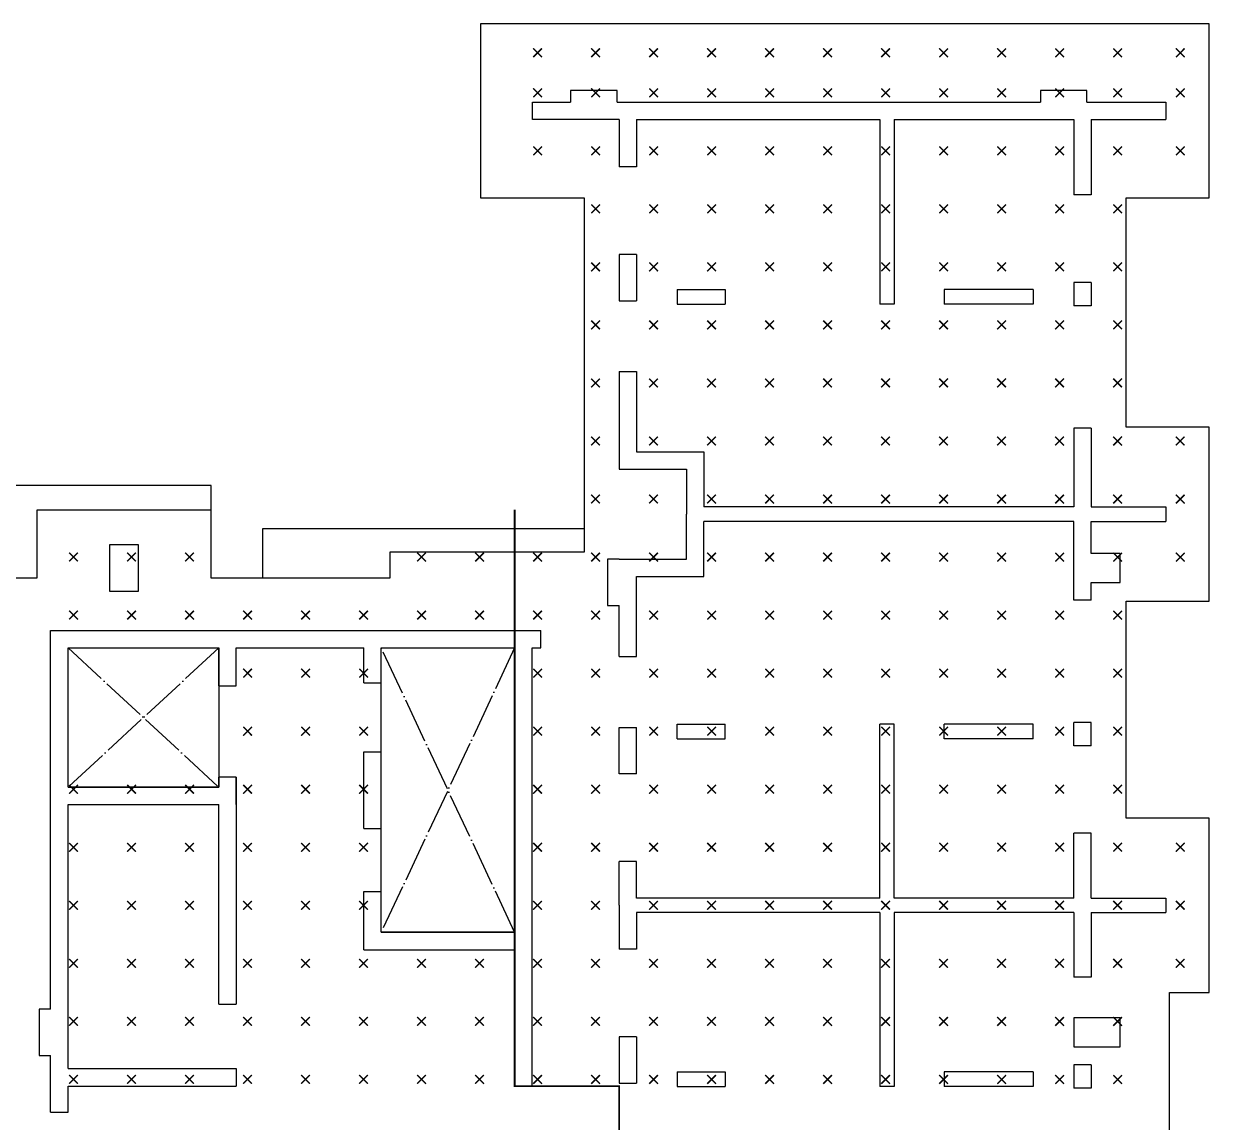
# Model space of a CAD drawing. Header units: millimetres. Extents: x 262481 to 2519995, y -394348 to 364571.
# Drawn here: x 365912 to 386350, y -120717 to -101788 of the extents above; entities that cross this region are included whole.
import ezdxf

# ---------------------------------------------------------------- set-up
doc = ezdxf.new("R2010")
doc.units = ezdxf.units.MM
doc.header["$LTSCALE"] = 65
doc.linetypes.add('HID', pattern=[2.5, 2, -0.5])
doc.linetypes.add('XS-기초$0$DDOT', pattern=[14, 12, -1, 0, -1])
for name, color, linetype in [('BARR', 1, 'Continuous'), ('DIM', 7, 'Continuous'), ('XREBAR', 1, 'Continuous'), ('XS-기초$0$OPEN', 9, 'XS-기초$0$DDOT'), ('철근변경선', 1, 'HID')]:
    doc.layers.add(name, color=color, linetype=linetype)

msp = doc.modelspace()

# ---------------------------------------------------------------- linework, layer by layer
at = {"color": 3, "linetype": 'ByBlock'}
msp.add_lwpolyline([(385665.3, -122217.9), (385665.3, -118477.9), (386350.3, -118477.9), (386350.3, -115477.9), (384915.3, -115477.9), (384915.3, -111737.9), (386350.3, -111737.9), (386350.3, -108737.9), (384915.3, -108737.9), (384915.3, -104787.9), (386350.3, -104787.9), (386350.3, -101787.9), (373785.3, -101787.9), (373785.3, -104787.9), (375575.3, -104787.9), (375575.3, -110892.9), (372225.3, -110892.9), (372225.3, -111342.9), (369140.3, -111342.9), (369140.3, -110167.9), (366140.3, -110167.9), (366140.3, -111342.9), (365025.3, -111342.9)], dxfattribs=at)
at = {"layer": 'BARR', "color": 2}
msp.add_lwpolyline([(385665.3, -122217.9), (385665.3, -118477.9), (386350.3, -118477.9), (386350.3, -115477.9), (384915.3, -115477.9), (384915.3, -111737.9), (386350.3, -111737.9), (386350.3, -108737.9), (384915.3, -108737.9), (384915.3, -104787.9), (386350.3, -104787.9), (386350.3, -101787.9), (373785.3, -101787.9), (373785.3, -104787.9), (375575.3, -104787.9), (375575.3, -110492.9), (370025.3, -110492.9), (370025.3, -111342.9), (369140.3, -111342.9), (369140.3, -109742.9), (364625.3, -109742.9)], dxfattribs=at)
at = {"layer": 'DIM', "color": 5}
for p, q in [((376140.3, -102937.9), (375340.3, -102937.9)), ((375340.3, -102937.9), (375340.3, -103137.9)), ((376140.3, -103137.9), (376140.3, -102937.9)), ((384240.3, -102937.9), (383440.3, -102937.9)), ((383440.3, -102937.9), (383440.3, -103137.9)), ((384240.3, -103137.9), (384240.3, -102937.9)), ((374685.3, -103137.9), (375340.3, -103137.9)), ((374685.3, -103437.9), (374685.3, -103137.9)), ((376140.3, -103137.9), (383440.3, -103137.9)), ((384240.3, -103137.9), (385600.3, -103137.9)), ((385600.3, -103137.9), (385600.3, -103437.9)), ((376175.3, -103437.9), (374685.3, -103437.9)), ((376175.3, -103437.9), (376175.3, -104252.9)), ((376475.3, -103437.9), (376475.3, -104252.9)), ((376475.3, -103437.9), (380670.3, -103437.9)), ((380670.3, -103437.9), (380670.3, -106617.9)), ((380920.3, -103437.9), (380920.3, -106617.9)), ((380920.3, -103437.9), (384015.3, -103437.9)), ((384015.3, -103437.9), (384015.3, -104737.9)), ((384315.3, -103437.9), (384315.3, -104737.9)), ((384315.3, -103437.9), (385600.3, -103437.9)), ((376475.3, -104252.9), (376175.3, -104252.9)), ((384315.3, -104737.9), (384015.3, -104737.9)), ((376475.3, -105762.9), (376175.3, -105762.9)), ((376175.3, -105762.9), (376175.3, -106562.9)), ((376475.3, -105762.9), (376475.3, -106562.9)), ((384015.3, -106247.9), (384015.3, -106647.9)), ((384315.3, -106247.9), (384015.3, -106247.9)), ((384315.3, -106247.9), (384315.3, -106647.9)), ((377175.3, -106367.9), (378005.3, -106367.9)), ((377175.3, -106367.9), (377175.3, -106617.9)), ((378005.3, -106367.9), (378005.3, -106617.9)), ((383315.3, -106367.9), (381780.3, -106367.9)), ((381780.3, -106367.9), (381780.3, -106617.9)), ((383315.3, -106367.9), (383315.3, -106617.9)), ((376175.3, -106562.9), (376475.3, -106562.9)), ((377175.3, -106617.9), (378005.3, -106617.9)), ((380920.3, -106617.9), (380670.3, -106617.9)), ((383315.3, -106617.9), (381780.3, -106617.9)), ((384315.3, -106647.9), (384015.3, -106647.9)), ((376175.3, -107782.9), (376475.3, -107782.9)), ((376175.3, -107782.9), (376175.3, -109462.9)), ((376475.3, -107782.9), (376475.3, -109162.9)), ((384015.3, -108757.9), (384015.3, -110112.9)), ((384315.3, -108757.9), (384015.3, -108757.9)), ((384315.3, -108757.9), (384315.3, -110112.9)), ((376475.3, -109162.9), (377635.3, -109162.9)), ((377635.3, -109162.9), (377635.3, -110112.9)), ((376175.3, -109462.9), (377335.3, -109462.9)), ((377335.3, -109462.9), (377335.3, -110237.9)), ((384015.3, -110112.9), (377635.3, -110112.9)), ((384315.3, -110112.9), (385600.3, -110112.9)), ((385600.3, -110112.9), (385600.3, -110362.9)), ((377335.3, -111012.9), (377335.3, -110237.9)), ((384015.3, -110362.9), (377635.3, -110362.9)), ((377635.3, -111312.9), (377635.3, -110362.9)), ((384015.3, -111717.9), (384015.3, -110362.9)), ((384315.3, -110917.9), (384315.3, -110362.9)), ((384315.3, -110362.9), (385600.3, -110362.9)), ((367890.3, -110767.9), (367390.3, -110767.9)), ((367390.3, -110767.9), (367390.3, -111567.9)), ((367890.3, -111567.9), (367890.3, -110767.9)), ((384815.3, -110917.9), (384315.3, -110917.9)), ((384815.3, -111417.9), (384815.3, -110917.9)), ((376175.3, -111012.9), (375975.3, -111012.9)), ((375975.3, -111012.9), (375975.3, -111812.9)), ((376175.3, -111012.9), (377335.3, -111012.9)), ((376475.3, -112692.9), (376475.3, -111312.9)), ((376475.3, -111312.9), (377635.3, -111312.9)), ((367390.3, -111567.9), (367890.3, -111567.9)), ((384315.3, -111717.9), (384315.3, -111417.9)), ((384315.3, -111417.9), (384815.3, -111417.9)), ((384315.3, -111717.9), (384015.3, -111717.9)), ((375975.3, -111812.9), (376175.3, -111812.9)), ((376175.3, -112692.9), (376175.3, -111812.9)), ((366375.3, -112242.9), (374825.3, -112242.9)), ((366375.3, -118767.9), (366375.3, -112242.9)), ((374825.3, -112542.9), (374825.3, -112242.9)), ((366675.3, -114942.9), (366675.3, -112542.9)), ((366675.3, -112542.9), (369275.3, -112542.9)), ((369275.3, -113197.9), (369275.3, -112542.9)), ((369575.3, -112542.9), (371775.3, -112542.9)), ((369575.3, -113197.9), (369575.3, -112542.9)), ((371775.3, -113142.9), (371775.3, -112542.9)), ((372075.3, -112542.9), (374375.3, -112542.9)), ((372075.3, -113142.9), (372075.3, -112542.9)), ((374375.3, -117442.9), (374375.3, -112542.9)), ((374675.3, -120092.9), (374675.3, -112542.9)), ((374675.3, -112542.9), (374825.3, -112542.9)), ((376175.3, -112692.9), (376475.3, -112692.9)), ((369275.3, -113197.9), (369575.3, -113197.9)), ((371775.3, -113142.9), (372075.3, -113142.9)), ((384015.3, -114227.9), (384015.3, -113827.9)), ((384315.3, -113827.9), (384015.3, -113827.9)), ((384315.3, -114227.9), (384315.3, -113827.9)), ((376175.3, -113912.9), (376475.3, -113912.9)), ((376175.3, -114712.9), (376175.3, -113912.9)), ((376475.3, -114712.9), (376475.3, -113912.9)), ((377175.3, -113857.9), (378005.3, -113857.9)), ((377175.3, -114107.9), (377175.3, -113857.9)), ((378005.3, -114107.9), (378005.3, -113857.9)), ((380670.3, -116852.9), (380670.3, -113857.9)), ((380920.3, -113857.9), (380670.3, -113857.9)), ((380920.3, -116852.9), (380920.3, -113857.9)), ((383315.3, -113857.9), (381780.3, -113857.9)), ((381780.3, -114107.9), (381780.3, -113857.9)), ((383315.3, -114107.9), (383315.3, -113857.9)), ((377175.3, -114107.9), (378005.3, -114107.9)), ((383315.3, -114107.9), (381780.3, -114107.9)), ((384315.3, -114227.9), (384015.3, -114227.9)), ((371775.3, -115652.9), (371775.3, -114332.9)), ((371775.3, -114332.9), (372075.3, -114332.9)), ((372075.3, -115652.9), (372075.3, -114332.9)), ((369275.3, -114942.9), (369275.3, -114767.9)), ((369575.3, -114767.9), (369275.3, -114767.9)), ((369575.3, -114767.9), (369575.3, -118682.9)), ((369575.3, -115242.9), (369575.3, -114767.9)), ((376475.3, -114712.9), (376175.3, -114712.9)), ((366675.3, -114942.9), (369275.3, -114942.9)), ((366675.3, -119792.9), (366675.3, -115242.9)), ((366675.3, -115242.9), (369275.3, -115242.9)), ((369275.3, -118682.9), (369275.3, -115242.9)), ((371775.3, -115652.9), (372075.3, -115652.9)), ((384315.3, -115737.9), (384015.3, -115737.9)), ((384015.3, -116852.9), (384015.3, -115737.9)), ((384315.3, -116852.9), (384315.3, -115737.9)), ((376475.3, -116222.9), (376175.3, -116222.9)), ((376175.3, -116977.9), (376175.3, -116222.9)), ((376475.3, -116852.9), (376475.3, -116222.9)), ((371775.3, -117742.9), (371775.3, -116742.9)), ((371775.3, -116742.9), (372075.3, -116742.9)), ((372075.3, -117442.9), (372075.3, -116742.9)), ((380670.3, -116852.9), (376475.3, -116852.9)), ((384015.3, -116852.9), (380920.3, -116852.9)), ((384315.3, -116852.9), (385600.3, -116852.9)), ((385600.3, -116852.9), (385600.3, -117102.9)), ((376175.3, -116977.9), (376175.3, -117732.9)), ((380670.3, -117102.9), (376475.3, -117102.9)), ((376475.3, -117102.9), (376475.3, -117732.9)), ((380670.3, -117102.9), (380670.3, -120097.9)), ((384015.3, -117102.9), (380920.3, -117102.9)), ((380920.3, -117102.9), (380920.3, -120097.9)), ((384015.3, -117102.9), (384015.3, -118217.9)), ((384315.3, -117102.9), (384315.3, -118217.9)), ((384315.3, -117102.9), (385600.3, -117102.9)), ((372075.3, -117442.9), (374375.3, -117442.9)), ((371775.3, -117742.9), (374375.3, -117742.9)), ((374375.3, -120092.9), (374375.3, -117742.9)), ((376475.3, -117732.9), (376175.3, -117732.9)), ((384315.3, -118217.9), (384015.3, -118217.9)), ((369275.3, -118682.9), (369575.3, -118682.9)), ((366375.3, -118767.9), (366175.3, -118767.9)), ((366175.3, -118767.9), (366175.3, -119567.9)), ((384015.3, -118917.9), (384015.3, -119417.9)), ((384815.3, -118917.9), (384015.3, -118917.9)), ((384815.3, -119417.9), (384815.3, -118917.9)), ((376475.3, -119242.9), (376175.3, -119242.9)), ((376175.3, -119242.9), (376175.3, -120042.9)), ((376475.3, -119242.9), (376475.3, -120042.9)), ((384015.3, -119417.9), (384815.3, -119417.9)), ((366175.3, -119567.9), (366375.3, -119567.9)), ((366375.3, -120542.9), (366375.3, -119567.9)), ((384015.3, -119727.9), (384015.3, -120127.9)), ((384315.3, -119727.9), (384015.3, -119727.9)), ((384315.3, -119727.9), (384315.3, -120127.9)), ((366675.3, -119792.9), (369575.3, -119792.9)), ((369575.3, -119792.9), (369575.3, -120092.9)), ((377175.3, -119847.9), (378005.3, -119847.9)), ((377175.3, -119847.9), (377175.3, -120097.9)), ((378005.3, -119847.9), (378005.3, -120097.9)), ((383315.3, -119847.9), (381780.3, -119847.9)), ((381780.3, -119847.9), (381780.3, -120097.9)), ((383315.3, -119847.9), (383315.3, -120097.9)), ((366675.3, -120542.9), (366675.3, -120092.9)), ((366675.3, -120092.9), (369575.3, -120092.9)), ((374375.3, -120092.9), (374675.3, -120092.9)), ((376175.3, -120042.9), (376475.3, -120042.9)), ((377175.3, -120097.9), (378005.3, -120097.9)), ((380920.3, -120097.9), (380670.3, -120097.9)), ((383315.3, -120097.9), (381780.3, -120097.9)), ((384315.3, -120127.9), (384015.3, -120127.9)), ((366375.3, -120542.9), (366675.3, -120542.9))]:
    msp.add_line(p, q, dxfattribs=at)
at = {"layer": 'XREBAR', "color": 11, "linetype": 'Continuous', "ltscale": 4.95765e-09, "const_width": 25}
for points in [[(374695.3, -102362.9), (374845.3, -102212.9), (374770.3, -102287.9), (374695.3, -102212.9), (374845.3, -102362.9)], [(375695.3, -102362.9), (375845.3, -102212.9), (375770.3, -102287.9), (375695.3, -102212.9), (375845.3, -102362.9)], [(376695.3, -102362.9), (376845.3, -102212.9), (376770.3, -102287.9), (376695.3, -102212.9), (376845.3, -102362.9)], [(377695.3, -102362.9), (377845.3, -102212.9), (377770.3, -102287.9), (377695.3, -102212.9), (377845.3, -102362.9)], [(378695.3, -102362.9), (378845.3, -102212.9), (378770.3, -102287.9), (378695.3, -102212.9), (378845.3, -102362.9)], [(379695.3, -102362.9), (379845.3, -102212.9), (379770.3, -102287.9), (379695.3, -102212.9), (379845.3, -102362.9)], [(380695.3, -102362.9), (380845.3, -102212.9), (380770.3, -102287.9), (380695.3, -102212.9), (380845.3, -102362.9)], [(381695.3, -102362.9), (381845.3, -102212.9), (381770.3, -102287.9), (381695.3, -102212.9), (381845.3, -102362.9)], [(382695.3, -102362.9), (382845.3, -102212.9), (382770.3, -102287.9), (382695.3, -102212.9), (382845.3, -102362.9)], [(383695.3, -102362.9), (383845.3, -102212.9), (383770.3, -102287.9), (383695.3, -102212.9), (383845.3, -102362.9)], [(384695.3, -102362.9), (384845.3, -102212.9), (384770.3, -102287.9), (384695.3, -102212.9), (384845.3, -102362.9)], [(385775.3, -102362.9), (385925.3, -102212.9), (385850.3, -102287.9), (385775.3, -102212.9), (385925.3, -102362.9)], [(374695.3, -103052.9), (374845.3, -102902.9), (374770.3, -102977.9), (374695.3, -102902.9), (374845.3, -103052.9)], [(375695.3, -103052.9), (375845.3, -102902.9), (375770.3, -102977.9), (375695.3, -102902.9), (375845.3, -103052.9)], [(376695.3, -103052.9), (376845.3, -102902.9), (376770.3, -102977.9), (376695.3, -102902.9), (376845.3, -103052.9)], [(377695.3, -103052.9), (377845.3, -102902.9), (377770.3, -102977.9), (377695.3, -102902.9), (377845.3, -103052.9)], [(378695.3, -103052.9), (378845.3, -102902.9), (378770.3, -102977.9), (378695.3, -102902.9), (378845.3, -103052.9)], [(379695.3, -103052.9), (379845.3, -102902.9), (379770.3, -102977.9), (379695.3, -102902.9), (379845.3, -103052.9)], [(380695.3, -103052.9), (380845.3, -102902.9), (380770.3, -102977.9), (380695.3, -102902.9), (380845.3, -103052.9)], [(381695.3, -103052.9), (381845.3, -102902.9), (381770.3, -102977.9), (381695.3, -102902.9), (381845.3, -103052.9)], [(382695.3, -103052.9), (382845.3, -102902.9), (382770.3, -102977.9), (382695.3, -102902.9), (382845.3, -103052.9)], [(383695.3, -103052.9), (383845.3, -102902.9), (383770.3, -102977.9), (383695.3, -102902.9), (383845.3, -103052.9)], [(384695.3, -103052.9), (384845.3, -102902.9), (384770.3, -102977.9), (384695.3, -102902.9), (384845.3, -103052.9)], [(385775.3, -103052.9), (385925.3, -102902.9), (385850.3, -102977.9), (385775.3, -102902.9), (385925.3, -103052.9)], [(374695.3, -104052.9), (374845.3, -103902.9), (374770.3, -103977.9), (374695.3, -103902.9), (374845.3, -104052.9)], [(375695.3, -104052.9), (375845.3, -103902.9), (375770.3, -103977.9), (375695.3, -103902.9), (375845.3, -104052.9)], [(376695.3, -104052.9), (376845.3, -103902.9), (376770.3, -103977.9), (376695.3, -103902.9), (376845.3, -104052.9)], [(377695.3, -104052.9), (377845.3, -103902.9), (377770.3, -103977.9), (377695.3, -103902.9), (377845.3, -104052.9)], [(378695.3, -104052.9), (378845.3, -103902.9), (378770.3, -103977.9), (378695.3, -103902.9), (378845.3, -104052.9)], [(379695.3, -104052.9), (379845.3, -103902.9), (379770.3, -103977.9), (379695.3, -103902.9), (379845.3, -104052.9)], [(380695.3, -104052.9), (380845.3, -103902.9), (380770.3, -103977.9), (380695.3, -103902.9), (380845.3, -104052.9)], [(381695.3, -104052.9), (381845.3, -103902.9), (381770.3, -103977.9), (381695.3, -103902.9), (381845.3, -104052.9)], [(382695.3, -104052.9), (382845.3, -103902.9), (382770.3, -103977.9), (382695.3, -103902.9), (382845.3, -104052.9)], [(383695.3, -104052.9), (383845.3, -103902.9), (383770.3, -103977.9), (383695.3, -103902.9), (383845.3, -104052.9)], [(384695.3, -104052.9), (384845.3, -103902.9), (384770.3, -103977.9), (384695.3, -103902.9), (384845.3, -104052.9)], [(385775.3, -104052.9), (385925.3, -103902.9), (385850.3, -103977.9), (385775.3, -103902.9), (385925.3, -104052.9)], [(375695.3, -105052.9), (375845.3, -104902.9), (375770.3, -104977.9), (375695.3, -104902.9), (375845.3, -105052.9)], [(376695.3, -105052.9), (376845.3, -104902.9), (376770.3, -104977.9), (376695.3, -104902.9), (376845.3, -105052.9)], [(377695.3, -105052.9), (377845.3, -104902.9), (377770.3, -104977.9), (377695.3, -104902.9), (377845.3, -105052.9)], [(378695.3, -105052.9), (378845.3, -104902.9), (378770.3, -104977.9), (378695.3, -104902.9), (378845.3, -105052.9)], [(379695.3, -105052.9), (379845.3, -104902.9), (379770.3, -104977.9), (379695.3, -104902.9), (379845.3, -105052.9)], [(380695.3, -105052.9), (380845.3, -104902.9), (380770.3, -104977.9), (380695.3, -104902.9), (380845.3, -105052.9)], [(381695.3, -105052.9), (381845.3, -104902.9), (381770.3, -104977.9), (381695.3, -104902.9), (381845.3, -105052.9)], [(382695.3, -105052.9), (382845.3, -104902.9), (382770.3, -104977.9), (382695.3, -104902.9), (382845.3, -105052.9)], [(383695.3, -105052.9), (383845.3, -104902.9), (383770.3, -104977.9), (383695.3, -104902.9), (383845.3, -105052.9)], [(384695.3, -105052.9), (384845.3, -104902.9), (384770.3, -104977.9), (384695.3, -104902.9), (384845.3, -105052.9)], [(375695.3, -106052.9), (375845.3, -105902.9), (375770.3, -105977.9), (375695.3, -105902.9), (375845.3, -106052.9)], [(376695.3, -106052.9), (376845.3, -105902.9), (376770.3, -105977.9), (376695.3, -105902.9), (376845.3, -106052.9)], [(377695.3, -106052.9), (377845.3, -105902.9), (377770.3, -105977.9), (377695.3, -105902.9), (377845.3, -106052.9)], [(378695.3, -106052.9), (378845.3, -105902.9), (378770.3, -105977.9), (378695.3, -105902.9), (378845.3, -106052.9)], [(379695.3, -106052.9), (379845.3, -105902.9), (379770.3, -105977.9), (379695.3, -105902.9), (379845.3, -106052.9)], [(380695.3, -106052.9), (380845.3, -105902.9), (380770.3, -105977.9), (380695.3, -105902.9), (380845.3, -106052.9)], [(381695.3, -106052.9), (381845.3, -105902.9), (381770.3, -105977.9), (381695.3, -105902.9), (381845.3, -106052.9)], [(382695.3, -106052.9), (382845.3, -105902.9), (382770.3, -105977.9), (382695.3, -105902.9), (382845.3, -106052.9)], [(383695.3, -106052.9), (383845.3, -105902.9), (383770.3, -105977.9), (383695.3, -105902.9), (383845.3, -106052.9)], [(384695.3, -106052.9), (384845.3, -105902.9), (384770.3, -105977.9), (384695.3, -105902.9), (384845.3, -106052.9)], [(375695.3, -107052.9), (375845.3, -106902.9), (375770.3, -106977.9), (375695.3, -106902.9), (375845.3, -107052.9)], [(376695.3, -107052.9), (376845.3, -106902.9), (376770.3, -106977.9), (376695.3, -106902.9), (376845.3, -107052.9)], [(377695.3, -107052.9), (377845.3, -106902.9), (377770.3, -106977.9), (377695.3, -106902.9), (377845.3, -107052.9)], [(378695.3, -107052.9), (378845.3, -106902.9), (378770.3, -106977.9), (378695.3, -106902.9), (378845.3, -107052.9)], [(379695.3, -107052.9), (379845.3, -106902.9), (379770.3, -106977.9), (379695.3, -106902.9), (379845.3, -107052.9)], [(380695.3, -107052.9), (380845.3, -106902.9), (380770.3, -106977.9), (380695.3, -106902.9), (380845.3, -107052.9)], [(381695.3, -107052.9), (381845.3, -106902.9), (381770.3, -106977.9), (381695.3, -106902.9), (381845.3, -107052.9)], [(382695.3, -107052.9), (382845.3, -106902.9), (382770.3, -106977.9), (382695.3, -106902.9), (382845.3, -107052.9)], [(383695.3, -107052.9), (383845.3, -106902.9), (383770.3, -106977.9), (383695.3, -106902.9), (383845.3, -107052.9)], [(384695.3, -107052.9), (384845.3, -106902.9), (384770.3, -106977.9), (384695.3, -106902.9), (384845.3, -107052.9)], [(375695.3, -108052.9), (375845.3, -107902.9), (375770.3, -107977.9), (375695.3, -107902.9), (375845.3, -108052.9)], [(376695.3, -108052.9), (376845.3, -107902.9), (376770.3, -107977.9), (376695.3, -107902.9), (376845.3, -108052.9)], [(377695.3, -108052.9), (377845.3, -107902.9), (377770.3, -107977.9), (377695.3, -107902.9), (377845.3, -108052.9)], [(378695.3, -108052.9), (378845.3, -107902.9), (378770.3, -107977.9), (378695.3, -107902.9), (378845.3, -108052.9)], [(379695.3, -108052.9), (379845.3, -107902.9), (379770.3, -107977.9), (379695.3, -107902.9), (379845.3, -108052.9)], [(380695.3, -108052.9), (380845.3, -107902.9), (380770.3, -107977.9), (380695.3, -107902.9), (380845.3, -108052.9)], [(381695.3, -108052.9), (381845.3, -107902.9), (381770.3, -107977.9), (381695.3, -107902.9), (381845.3, -108052.9)], [(382695.3, -108052.9), (382845.3, -107902.9), (382770.3, -107977.9), (382695.3, -107902.9), (382845.3, -108052.9)], [(383695.3, -108052.9), (383845.3, -107902.9), (383770.3, -107977.9), (383695.3, -107902.9), (383845.3, -108052.9)], [(384695.3, -108052.9), (384845.3, -107902.9), (384770.3, -107977.9), (384695.3, -107902.9), (384845.3, -108052.9)], [(375695.3, -109052.9), (375845.3, -108902.9), (375770.3, -108977.9), (375695.3, -108902.9), (375845.3, -109052.9)], [(376695.3, -109052.9), (376845.3, -108902.9), (376770.3, -108977.9), (376695.3, -108902.9), (376845.3, -109052.9)], [(377695.3, -109052.9), (377845.3, -108902.9), (377770.3, -108977.9), (377695.3, -108902.9), (377845.3, -109052.9)], [(378695.3, -109052.9), (378845.3, -108902.9), (378770.3, -108977.9), (378695.3, -108902.9), (378845.3, -109052.9)], [(379695.3, -109052.9), (379845.3, -108902.9), (379770.3, -108977.9), (379695.3, -108902.9), (379845.3, -109052.9)], [(380695.3, -109052.9), (380845.3, -108902.9), (380770.3, -108977.9), (380695.3, -108902.9), (380845.3, -109052.9)], [(381695.3, -109052.9), (381845.3, -108902.9), (381770.3, -108977.9), (381695.3, -108902.9), (381845.3, -109052.9)], [(382695.3, -109052.9), (382845.3, -108902.9), (382770.3, -108977.9), (382695.3, -108902.9), (382845.3, -109052.9)], [(383695.3, -109052.9), (383845.3, -108902.9), (383770.3, -108977.9), (383695.3, -108902.9), (383845.3, -109052.9)], [(384695.3, -109052.9), (384845.3, -108902.9), (384770.3, -108977.9), (384695.3, -108902.9), (384845.3, -109052.9)], [(385775.3, -109052.9), (385925.3, -108902.9), (385850.3, -108977.9), (385775.3, -108902.9), (385925.3, -109052.9)], [(375695.3, -110052.9), (375845.3, -109902.9), (375770.3, -109977.9), (375695.3, -109902.9), (375845.3, -110052.9)], [(376695.3, -110052.9), (376845.3, -109902.9), (376770.3, -109977.9), (376695.3, -109902.9), (376845.3, -110052.9)], [(377695.3, -110052.9), (377845.3, -109902.9), (377770.3, -109977.9), (377695.3, -109902.9), (377845.3, -110052.9)], [(378695.3, -110052.9), (378845.3, -109902.9), (378770.3, -109977.9), (378695.3, -109902.9), (378845.3, -110052.9)], [(379695.3, -110052.9), (379845.3, -109902.9), (379770.3, -109977.9), (379695.3, -109902.9), (379845.3, -110052.9)], [(380695.3, -110052.9), (380845.3, -109902.9), (380770.3, -109977.9), (380695.3, -109902.9), (380845.3, -110052.9)], [(381695.3, -110052.9), (381845.3, -109902.9), (381770.3, -109977.9), (381695.3, -109902.9), (381845.3, -110052.9)], [(382695.3, -110052.9), (382845.3, -109902.9), (382770.3, -109977.9), (382695.3, -109902.9), (382845.3, -110052.9)], [(383695.3, -110052.9), (383845.3, -109902.9), (383770.3, -109977.9), (383695.3, -109902.9), (383845.3, -110052.9)], [(384695.3, -110052.9), (384845.3, -109902.9), (384770.3, -109977.9), (384695.3, -109902.9), (384845.3, -110052.9)], [(385775.3, -110052.9), (385925.3, -109902.9), (385850.3, -109977.9), (385775.3, -109902.9), (385925.3, -110052.9)], [(366695.3, -111052.9), (366845.3, -110902.9), (366770.3, -110977.9), (366695.3, -110902.9), (366845.3, -111052.9)], [(367695.3, -111052.9), (367845.3, -110902.9), (367770.3, -110977.9), (367695.3, -110902.9), (367845.3, -111052.9)], [(368695.3, -111052.9), (368845.3, -110902.9), (368770.3, -110977.9), (368695.3, -110902.9), (368845.3, -111052.9)], [(372695.3, -111052.9), (372845.3, -110902.9), (372770.3, -110977.9), (372695.3, -110902.9), (372845.3, -111052.9)], [(373695.3, -111052.9), (373845.3, -110902.9), (373770.3, -110977.9), (373695.3, -110902.9), (373845.3, -111052.9)], [(374695.3, -111052.9), (374845.3, -110902.9), (374770.3, -110977.9), (374695.3, -110902.9), (374845.3, -111052.9)], [(375695.3, -111052.9), (375845.3, -110902.9), (375770.3, -110977.9), (375695.3, -110902.9), (375845.3, -111052.9)], [(376695.3, -111052.9), (376845.3, -110902.9), (376770.3, -110977.9), (376695.3, -110902.9), (376845.3, -111052.9)], [(377695.3, -111052.9), (377845.3, -110902.9), (377770.3, -110977.9), (377695.3, -110902.9), (377845.3, -111052.9)], [(378695.3, -111052.9), (378845.3, -110902.9), (378770.3, -110977.9), (378695.3, -110902.9), (378845.3, -111052.9)], [(379695.3, -111052.9), (379845.3, -110902.9), (379770.3, -110977.9), (379695.3, -110902.9), (379845.3, -111052.9)], [(380695.3, -111052.9), (380845.3, -110902.9), (380770.3, -110977.9), (380695.3, -110902.9), (380845.3, -111052.9)], [(381695.3, -111052.9), (381845.3, -110902.9), (381770.3, -110977.9), (381695.3, -110902.9), (381845.3, -111052.9)], [(382695.3, -111052.9), (382845.3, -110902.9), (382770.3, -110977.9), (382695.3, -110902.9), (382845.3, -111052.9)], [(383695.3, -111052.9), (383845.3, -110902.9), (383770.3, -110977.9), (383695.3, -110902.9), (383845.3, -111052.9)], [(384695.3, -111052.9), (384845.3, -110902.9), (384770.3, -110977.9), (384695.3, -110902.9), (384845.3, -111052.9)], [(385775.3, -111052.9), (385925.3, -110902.9), (385850.3, -110977.9), (385775.3, -110902.9), (385925.3, -111052.9)], [(366695.3, -112052.9), (366845.3, -111902.9), (366770.3, -111977.9), (366695.3, -111902.9), (366845.3, -112052.9)], [(367695.3, -112052.9), (367845.3, -111902.9), (367770.3, -111977.9), (367695.3, -111902.9), (367845.3, -112052.9)], [(368695.3, -112052.9), (368845.3, -111902.9), (368770.3, -111977.9), (368695.3, -111902.9), (368845.3, -112052.9)], [(369695.3, -112052.9), (369845.3, -111902.9), (369770.3, -111977.9), (369695.3, -111902.9), (369845.3, -112052.9)], [(370695.3, -112052.9), (370845.3, -111902.9), (370770.3, -111977.9), (370695.3, -111902.9), (370845.3, -112052.9)], [(371695.3, -112052.9), (371845.3, -111902.9), (371770.3, -111977.9), (371695.3, -111902.9), (371845.3, -112052.9)], [(372695.3, -112052.9), (372845.3, -111902.9), (372770.3, -111977.9), (372695.3, -111902.9), (372845.3, -112052.9)], [(373695.3, -112052.9), (373845.3, -111902.9), (373770.3, -111977.9), (373695.3, -111902.9), (373845.3, -112052.9)], [(374695.3, -112052.9), (374845.3, -111902.9), (374770.3, -111977.9), (374695.3, -111902.9), (374845.3, -112052.9)], [(375695.3, -112052.9), (375845.3, -111902.9), (375770.3, -111977.9), (375695.3, -111902.9), (375845.3, -112052.9)], [(376695.3, -112052.9), (376845.3, -111902.9), (376770.3, -111977.9), (376695.3, -111902.9), (376845.3, -112052.9)], [(377695.3, -112052.9), (377845.3, -111902.9), (377770.3, -111977.9), (377695.3, -111902.9), (377845.3, -112052.9)], [(378695.3, -112052.9), (378845.3, -111902.9), (378770.3, -111977.9), (378695.3, -111902.9), (378845.3, -112052.9)], [(379695.3, -112052.9), (379845.3, -111902.9), (379770.3, -111977.9), (379695.3, -111902.9), (379845.3, -112052.9)], [(380695.3, -112052.9), (380845.3, -111902.9), (380770.3, -111977.9), (380695.3, -111902.9), (380845.3, -112052.9)], [(381695.3, -112052.9), (381845.3, -111902.9), (381770.3, -111977.9), (381695.3, -111902.9), (381845.3, -112052.9)], [(382695.3, -112052.9), (382845.3, -111902.9), (382770.3, -111977.9), (382695.3, -111902.9), (382845.3, -112052.9)], [(383695.3, -112052.9), (383845.3, -111902.9), (383770.3, -111977.9), (383695.3, -111902.9), (383845.3, -112052.9)], [(384695.3, -112052.9), (384845.3, -111902.9), (384770.3, -111977.9), (384695.3, -111902.9), (384845.3, -112052.9)], [(369695.3, -113052.9), (369845.3, -112902.9), (369770.3, -112977.9), (369695.3, -112902.9), (369845.3, -113052.9)], [(370695.3, -113052.9), (370845.3, -112902.9), (370770.3, -112977.9), (370695.3, -112902.9), (370845.3, -113052.9)], [(371695.3, -113052.9), (371845.3, -112902.9), (371770.3, -112977.9), (371695.3, -112902.9), (371845.3, -113052.9)], [(374695.3, -113052.9), (374845.3, -112902.9), (374770.3, -112977.9), (374695.3, -112902.9), (374845.3, -113052.9)], [(375695.3, -113052.9), (375845.3, -112902.9), (375770.3, -112977.9), (375695.3, -112902.9), (375845.3, -113052.9)], [(376695.3, -113052.9), (376845.3, -112902.9), (376770.3, -112977.9), (376695.3, -112902.9), (376845.3, -113052.9)], [(377695.3, -113052.9), (377845.3, -112902.9), (377770.3, -112977.9), (377695.3, -112902.9), (377845.3, -113052.9)], [(378695.3, -113052.9), (378845.3, -112902.9), (378770.3, -112977.9), (378695.3, -112902.9), (378845.3, -113052.9)], [(379695.3, -113052.9), (379845.3, -112902.9), (379770.3, -112977.9), (379695.3, -112902.9), (379845.3, -113052.9)], [(380695.3, -113052.9), (380845.3, -112902.9), (380770.3, -112977.9), (380695.3, -112902.9), (380845.3, -113052.9)], [(381695.3, -113052.9), (381845.3, -112902.9), (381770.3, -112977.9), (381695.3, -112902.9), (381845.3, -113052.9)], [(382695.3, -113052.9), (382845.3, -112902.9), (382770.3, -112977.9), (382695.3, -112902.9), (382845.3, -113052.9)], [(383695.3, -113052.9), (383845.3, -112902.9), (383770.3, -112977.9), (383695.3, -112902.9), (383845.3, -113052.9)], [(384695.3, -113052.9), (384845.3, -112902.9), (384770.3, -112977.9), (384695.3, -112902.9), (384845.3, -113052.9)], [(369695.3, -114052.9), (369845.3, -113902.9), (369770.3, -113977.9), (369695.3, -113902.9), (369845.3, -114052.9)], [(370695.3, -114052.9), (370845.3, -113902.9), (370770.3, -113977.9), (370695.3, -113902.9), (370845.3, -114052.9)], [(371695.3, -114052.9), (371845.3, -113902.9), (371770.3, -113977.9), (371695.3, -113902.9), (371845.3, -114052.9)], [(374695.3, -114052.9), (374845.3, -113902.9), (374770.3, -113977.9), (374695.3, -113902.9), (374845.3, -114052.9)], [(375695.3, -114052.9), (375845.3, -113902.9), (375770.3, -113977.9), (375695.3, -113902.9), (375845.3, -114052.9)], [(376695.3, -114052.9), (376845.3, -113902.9), (376770.3, -113977.9), (376695.3, -113902.9), (376845.3, -114052.9)], [(377695.3, -114052.9), (377845.3, -113902.9), (377770.3, -113977.9), (377695.3, -113902.9), (377845.3, -114052.9)], [(378695.3, -114052.9), (378845.3, -113902.9), (378770.3, -113977.9), (378695.3, -113902.9), (378845.3, -114052.9)], [(379695.3, -114052.9), (379845.3, -113902.9), (379770.3, -113977.9), (379695.3, -113902.9), (379845.3, -114052.9)], [(380695.3, -114052.9), (380845.3, -113902.9), (380770.3, -113977.9), (380695.3, -113902.9), (380845.3, -114052.9)], [(381695.3, -114052.9), (381845.3, -113902.9), (381770.3, -113977.9), (381695.3, -113902.9), (381845.3, -114052.9)], [(382695.3, -114052.9), (382845.3, -113902.9), (382770.3, -113977.9), (382695.3, -113902.9), (382845.3, -114052.9)], [(383695.3, -114052.9), (383845.3, -113902.9), (383770.3, -113977.9), (383695.3, -113902.9), (383845.3, -114052.9)], [(384695.3, -114052.9), (384845.3, -113902.9), (384770.3, -113977.9), (384695.3, -113902.9), (384845.3, -114052.9)], [(366695.3, -115052.9), (366845.3, -114902.9), (366770.3, -114977.9), (366695.3, -114902.9), (366845.3, -115052.9)], [(367695.3, -115052.9), (367845.3, -114902.9), (367770.3, -114977.9), (367695.3, -114902.9), (367845.3, -115052.9)], [(368695.3, -115052.9), (368845.3, -114902.9), (368770.3, -114977.9), (368695.3, -114902.9), (368845.3, -115052.9)], [(369695.3, -115052.9), (369845.3, -114902.9), (369770.3, -114977.9), (369695.3, -114902.9), (369845.3, -115052.9)], [(370695.3, -115052.9), (370845.3, -114902.9), (370770.3, -114977.9), (370695.3, -114902.9), (370845.3, -115052.9)], [(371695.3, -115052.9), (371845.3, -114902.9), (371770.3, -114977.9), (371695.3, -114902.9), (371845.3, -115052.9)], [(374695.3, -115052.9), (374845.3, -114902.9), (374770.3, -114977.9), (374695.3, -114902.9), (374845.3, -115052.9)], [(375695.3, -115052.9), (375845.3, -114902.9), (375770.3, -114977.9), (375695.3, -114902.9), (375845.3, -115052.9)], [(376695.3, -115052.9), (376845.3, -114902.9), (376770.3, -114977.9), (376695.3, -114902.9), (376845.3, -115052.9)], [(377695.3, -115052.9), (377845.3, -114902.9), (377770.3, -114977.9), (377695.3, -114902.9), (377845.3, -115052.9)], [(378695.3, -115052.9), (378845.3, -114902.9), (378770.3, -114977.9), (378695.3, -114902.9), (378845.3, -115052.9)], [(379695.3, -115052.9), (379845.3, -114902.9), (379770.3, -114977.9), (379695.3, -114902.9), (379845.3, -115052.9)], [(380695.3, -115052.9), (380845.3, -114902.9), (380770.3, -114977.9), (380695.3, -114902.9), (380845.3, -115052.9)], [(381695.3, -115052.9), (381845.3, -114902.9), (381770.3, -114977.9), (381695.3, -114902.9), (381845.3, -115052.9)], [(382695.3, -115052.9), (382845.3, -114902.9), (382770.3, -114977.9), (382695.3, -114902.9), (382845.3, -115052.9)], [(383695.3, -115052.9), (383845.3, -114902.9), (383770.3, -114977.9), (383695.3, -114902.9), (383845.3, -115052.9)], [(384695.3, -115052.9), (384845.3, -114902.9), (384770.3, -114977.9), (384695.3, -114902.9), (384845.3, -115052.9)], [(366695.3, -116052.9), (366845.3, -115902.9), (366770.3, -115977.9), (366695.3, -115902.9), (366845.3, -116052.9)], [(367695.3, -116052.9), (367845.3, -115902.9), (367770.3, -115977.9), (367695.3, -115902.9), (367845.3, -116052.9)], [(368695.3, -116052.9), (368845.3, -115902.9), (368770.3, -115977.9), (368695.3, -115902.9), (368845.3, -116052.9)], [(369695.3, -116052.9), (369845.3, -115902.9), (369770.3, -115977.9), (369695.3, -115902.9), (369845.3, -116052.9)], [(370695.3, -116052.9), (370845.3, -115902.9), (370770.3, -115977.9), (370695.3, -115902.9), (370845.3, -116052.9)], [(371695.3, -116052.9), (371845.3, -115902.9), (371770.3, -115977.9), (371695.3, -115902.9), (371845.3, -116052.9)], [(374695.3, -116052.9), (374845.3, -115902.9), (374770.3, -115977.9), (374695.3, -115902.9), (374845.3, -116052.9)], [(375695.3, -116052.9), (375845.3, -115902.9), (375770.3, -115977.9), (375695.3, -115902.9), (375845.3, -116052.9)], [(376695.3, -116052.9), (376845.3, -115902.9), (376770.3, -115977.9), (376695.3, -115902.9), (376845.3, -116052.9)], [(377695.3, -116052.9), (377845.3, -115902.9), (377770.3, -115977.9), (377695.3, -115902.9), (377845.3, -116052.9)], [(378695.3, -116052.9), (378845.3, -115902.9), (378770.3, -115977.9), (378695.3, -115902.9), (378845.3, -116052.9)], [(379695.3, -116052.9), (379845.3, -115902.9), (379770.3, -115977.9), (379695.3, -115902.9), (379845.3, -116052.9)], [(380695.3, -116052.9), (380845.3, -115902.9), (380770.3, -115977.9), (380695.3, -115902.9), (380845.3, -116052.9)], [(381695.3, -116052.9), (381845.3, -115902.9), (381770.3, -115977.9), (381695.3, -115902.9), (381845.3, -116052.9)], [(382695.3, -116052.9), (382845.3, -115902.9), (382770.3, -115977.9), (382695.3, -115902.9), (382845.3, -116052.9)], [(383695.3, -116052.9), (383845.3, -115902.9), (383770.3, -115977.9), (383695.3, -115902.9), (383845.3, -116052.9)], [(384695.3, -116052.9), (384845.3, -115902.9), (384770.3, -115977.9), (384695.3, -115902.9), (384845.3, -116052.9)], [(385775.3, -116052.9), (385925.3, -115902.9), (385850.3, -115977.9), (385775.3, -115902.9), (385925.3, -116052.9)], [(366695.3, -117052.9), (366845.3, -116902.9), (366770.3, -116977.9), (366695.3, -116902.9), (366845.3, -117052.9)], [(367695.3, -117052.9), (367845.3, -116902.9), (367770.3, -116977.9), (367695.3, -116902.9), (367845.3, -117052.9)], [(368695.3, -117052.9), (368845.3, -116902.9), (368770.3, -116977.9), (368695.3, -116902.9), (368845.3, -117052.9)], [(369695.3, -117052.9), (369845.3, -116902.9), (369770.3, -116977.9), (369695.3, -116902.9), (369845.3, -117052.9)], [(370695.3, -117052.9), (370845.3, -116902.9), (370770.3, -116977.9), (370695.3, -116902.9), (370845.3, -117052.9)], [(371695.3, -117052.9), (371845.3, -116902.9), (371770.3, -116977.9), (371695.3, -116902.9), (371845.3, -117052.9)], [(374695.3, -117052.9), (374845.3, -116902.9), (374770.3, -116977.9), (374695.3, -116902.9), (374845.3, -117052.9)], [(375695.3, -117052.9), (375845.3, -116902.9), (375770.3, -116977.9), (375695.3, -116902.9), (375845.3, -117052.9)], [(376695.3, -117052.9), (376845.3, -116902.9), (376770.3, -116977.9), (376695.3, -116902.9), (376845.3, -117052.9)], [(377695.3, -117052.9), (377845.3, -116902.9), (377770.3, -116977.9), (377695.3, -116902.9), (377845.3, -117052.9)], [(378695.3, -117052.9), (378845.3, -116902.9), (378770.3, -116977.9), (378695.3, -116902.9), (378845.3, -117052.9)], [(379695.3, -117052.9), (379845.3, -116902.9), (379770.3, -116977.9), (379695.3, -116902.9), (379845.3, -117052.9)], [(380695.3, -117052.9), (380845.3, -116902.9), (380770.3, -116977.9), (380695.3, -116902.9), (380845.3, -117052.9)], [(381695.3, -117052.9), (381845.3, -116902.9), (381770.3, -116977.9), (381695.3, -116902.9), (381845.3, -117052.9)], [(382695.3, -117052.9), (382845.3, -116902.9), (382770.3, -116977.9), (382695.3, -116902.9), (382845.3, -117052.9)], [(383695.3, -117052.9), (383845.3, -116902.9), (383770.3, -116977.9), (383695.3, -116902.9), (383845.3, -117052.9)], [(384695.3, -117052.9), (384845.3, -116902.9), (384770.3, -116977.9), (384695.3, -116902.9), (384845.3, -117052.9)], [(385775.3, -117052.9), (385925.3, -116902.9), (385850.3, -116977.9), (385775.3, -116902.9), (385925.3, -117052.9)], [(366695.3, -118052.9), (366845.3, -117902.9), (366770.3, -117977.9), (366695.3, -117902.9), (366845.3, -118052.9)], [(367695.3, -118052.9), (367845.3, -117902.9), (367770.3, -117977.9), (367695.3, -117902.9), (367845.3, -118052.9)], [(368695.3, -118052.9), (368845.3, -117902.9), (368770.3, -117977.9), (368695.3, -117902.9), (368845.3, -118052.9)], [(369695.3, -118052.9), (369845.3, -117902.9), (369770.3, -117977.9), (369695.3, -117902.9), (369845.3, -118052.9)], [(370695.3, -118052.9), (370845.3, -117902.9), (370770.3, -117977.9), (370695.3, -117902.9), (370845.3, -118052.9)], [(371695.3, -118052.9), (371845.3, -117902.9), (371770.3, -117977.9), (371695.3, -117902.9), (371845.3, -118052.9)], [(372695.3, -118052.9), (372845.3, -117902.9), (372770.3, -117977.9), (372695.3, -117902.9), (372845.3, -118052.9)], [(373695.3, -118052.9), (373845.3, -117902.9), (373770.3, -117977.9), (373695.3, -117902.9), (373845.3, -118052.9)], [(374695.3, -118052.9), (374845.3, -117902.9), (374770.3, -117977.9), (374695.3, -117902.9), (374845.3, -118052.9)], [(375695.3, -118052.9), (375845.3, -117902.9), (375770.3, -117977.9), (375695.3, -117902.9), (375845.3, -118052.9)], [(376695.3, -118052.9), (376845.3, -117902.9), (376770.3, -117977.9), (376695.3, -117902.9), (376845.3, -118052.9)], [(377695.3, -118052.9), (377845.3, -117902.9), (377770.3, -117977.9), (377695.3, -117902.9), (377845.3, -118052.9)], [(378695.3, -118052.9), (378845.3, -117902.9), (378770.3, -117977.9), (378695.3, -117902.9), (378845.3, -118052.9)], [(379695.3, -118052.9), (379845.3, -117902.9), (379770.3, -117977.9), (379695.3, -117902.9), (379845.3, -118052.9)], [(380695.3, -118052.9), (380845.3, -117902.9), (380770.3, -117977.9), (380695.3, -117902.9), (380845.3, -118052.9)], [(381695.3, -118052.9), (381845.3, -117902.9), (381770.3, -117977.9), (381695.3, -117902.9), (381845.3, -118052.9)], [(382695.3, -118052.9), (382845.3, -117902.9), (382770.3, -117977.9), (382695.3, -117902.9), (382845.3, -118052.9)], [(383695.3, -118052.9), (383845.3, -117902.9), (383770.3, -117977.9), (383695.3, -117902.9), (383845.3, -118052.9)], [(384695.3, -118052.9), (384845.3, -117902.9), (384770.3, -117977.9), (384695.3, -117902.9), (384845.3, -118052.9)], [(385775.3, -118052.9), (385925.3, -117902.9), (385850.3, -117977.9), (385775.3, -117902.9), (385925.3, -118052.9)], [(366695.3, -119052.9), (366845.3, -118902.9), (366770.3, -118977.9), (366695.3, -118902.9), (366845.3, -119052.9)], [(367695.3, -119052.9), (367845.3, -118902.9), (367770.3, -118977.9), (367695.3, -118902.9), (367845.3, -119052.9)], [(368695.3, -119052.9), (368845.3, -118902.9), (368770.3, -118977.9), (368695.3, -118902.9), (368845.3, -119052.9)], [(369695.3, -119052.9), (369845.3, -118902.9), (369770.3, -118977.9), (369695.3, -118902.9), (369845.3, -119052.9)], [(370695.3, -119052.9), (370845.3, -118902.9), (370770.3, -118977.9), (370695.3, -118902.9), (370845.3, -119052.9)], [(371695.3, -119052.9), (371845.3, -118902.9), (371770.3, -118977.9), (371695.3, -118902.9), (371845.3, -119052.9)], [(372695.3, -119052.9), (372845.3, -118902.9), (372770.3, -118977.9), (372695.3, -118902.9), (372845.3, -119052.9)], [(373695.3, -119052.9), (373845.3, -118902.9), (373770.3, -118977.9), (373695.3, -118902.9), (373845.3, -119052.9)], [(374695.3, -119052.9), (374845.3, -118902.9), (374770.3, -118977.9), (374695.3, -118902.9), (374845.3, -119052.9)], [(375695.3, -119052.9), (375845.3, -118902.9), (375770.3, -118977.9), (375695.3, -118902.9), (375845.3, -119052.9)], [(376695.3, -119052.9), (376845.3, -118902.9), (376770.3, -118977.9), (376695.3, -118902.9), (376845.3, -119052.9)], [(377695.3, -119052.9), (377845.3, -118902.9), (377770.3, -118977.9), (377695.3, -118902.9), (377845.3, -119052.9)], [(378695.3, -119052.9), (378845.3, -118902.9), (378770.3, -118977.9), (378695.3, -118902.9), (378845.3, -119052.9)], [(379695.3, -119052.9), (379845.3, -118902.9), (379770.3, -118977.9), (379695.3, -118902.9), (379845.3, -119052.9)], [(380695.3, -119052.9), (380845.3, -118902.9), (380770.3, -118977.9), (380695.3, -118902.9), (380845.3, -119052.9)], [(381695.3, -119052.9), (381845.3, -118902.9), (381770.3, -118977.9), (381695.3, -118902.9), (381845.3, -119052.9)], [(382695.3, -119052.9), (382845.3, -118902.9), (382770.3, -118977.9), (382695.3, -118902.9), (382845.3, -119052.9)], [(383695.3, -119052.9), (383845.3, -118902.9), (383770.3, -118977.9), (383695.3, -118902.9), (383845.3, -119052.9)], [(384695.3, -119052.9), (384845.3, -118902.9), (384770.3, -118977.9), (384695.3, -118902.9), (384845.3, -119052.9)], [(366695.3, -120052.9), (366845.3, -119902.9), (366770.3, -119977.9), (366695.3, -119902.9), (366845.3, -120052.9)], [(367695.3, -120052.9), (367845.3, -119902.9), (367770.3, -119977.9), (367695.3, -119902.9), (367845.3, -120052.9)], [(368695.3, -120052.9), (368845.3, -119902.9), (368770.3, -119977.9), (368695.3, -119902.9), (368845.3, -120052.9)], [(369695.3, -120052.9), (369845.3, -119902.9), (369770.3, -119977.9), (369695.3, -119902.9), (369845.3, -120052.9)], [(370695.3, -120052.9), (370845.3, -119902.9), (370770.3, -119977.9), (370695.3, -119902.9), (370845.3, -120052.9)], [(371695.3, -120052.9), (371845.3, -119902.9), (371770.3, -119977.9), (371695.3, -119902.9), (371845.3, -120052.9)], [(372695.3, -120052.9), (372845.3, -119902.9), (372770.3, -119977.9), (372695.3, -119902.9), (372845.3, -120052.9)], [(373695.3, -120052.9), (373845.3, -119902.9), (373770.3, -119977.9), (373695.3, -119902.9), (373845.3, -120052.9)], [(374695.3, -120052.9), (374845.3, -119902.9), (374770.3, -119977.9), (374695.3, -119902.9), (374845.3, -120052.9)], [(375695.3, -120052.9), (375845.3, -119902.9), (375770.3, -119977.9), (375695.3, -119902.9), (375845.3, -120052.9)], [(376695.3, -120052.9), (376845.3, -119902.9), (376770.3, -119977.9), (376695.3, -119902.9), (376845.3, -120052.9)], [(377695.3, -120052.9), (377845.3, -119902.9), (377770.3, -119977.9), (377695.3, -119902.9), (377845.3, -120052.9)], [(378695.3, -120052.9), (378845.3, -119902.9), (378770.3, -119977.9), (378695.3, -119902.9), (378845.3, -120052.9)], [(379695.3, -120052.9), (379845.3, -119902.9), (379770.3, -119977.9), (379695.3, -119902.9), (379845.3, -120052.9)], [(380695.3, -120052.9), (380845.3, -119902.9), (380770.3, -119977.9), (380695.3, -119902.9), (380845.3, -120052.9)], [(381695.3, -120052.9), (381845.3, -119902.9), (381770.3, -119977.9), (381695.3, -119902.9), (381845.3, -120052.9)], [(382695.3, -120052.9), (382845.3, -119902.9), (382770.3, -119977.9), (382695.3, -119902.9), (382845.3, -120052.9)], [(383695.3, -120052.9), (383845.3, -119902.9), (383770.3, -119977.9), (383695.3, -119902.9), (383845.3, -120052.9)], [(384695.3, -120052.9), (384845.3, -119902.9), (384770.3, -119977.9), (384695.3, -119902.9), (384845.3, -120052.9)]]:
    msp.add_lwpolyline(points, dxfattribs=at)
at = {"layer": 'XS-기초$0$OPEN', "color": 1}
for p, q in [((369275.3, -112542.9), (366675.3, -114942.9)), ((366675.3, -112542.9), (369275.3, -114942.9)), ((374375.3, -112542.9), (372075.3, -117442.9)), ((374375.3, -117442.9), (372075.3, -112542.9))]:
    msp.add_line(p, q, dxfattribs=at)
at = {"layer": 'XS-기초$0$OPEN', "color": 1, "linetype": 'ByBlock'}
for points in [[(366675.3, -112542.9), (369275.3, -112542.9), (369275.3, -114942.9), (366675.3, -114942.9)], [(372075.3, -112542.9), (374375.3, -112542.9), (374375.3, -117442.9), (372075.3, -117442.9)]]:
    msp.add_lwpolyline(points, close=True, dxfattribs=at)
at = {"layer": '철근변경선', "linetype": 'ByBlock', "ltscale": 2, "const_width": 30}
msp.add_lwpolyline([(376175.3, -133004.7), (376175.3, -120092.9), (374375.3, -120092.9), (374375.3, -110163.8)], dxfattribs=at)

doc.saveas('drawing.dxf')
